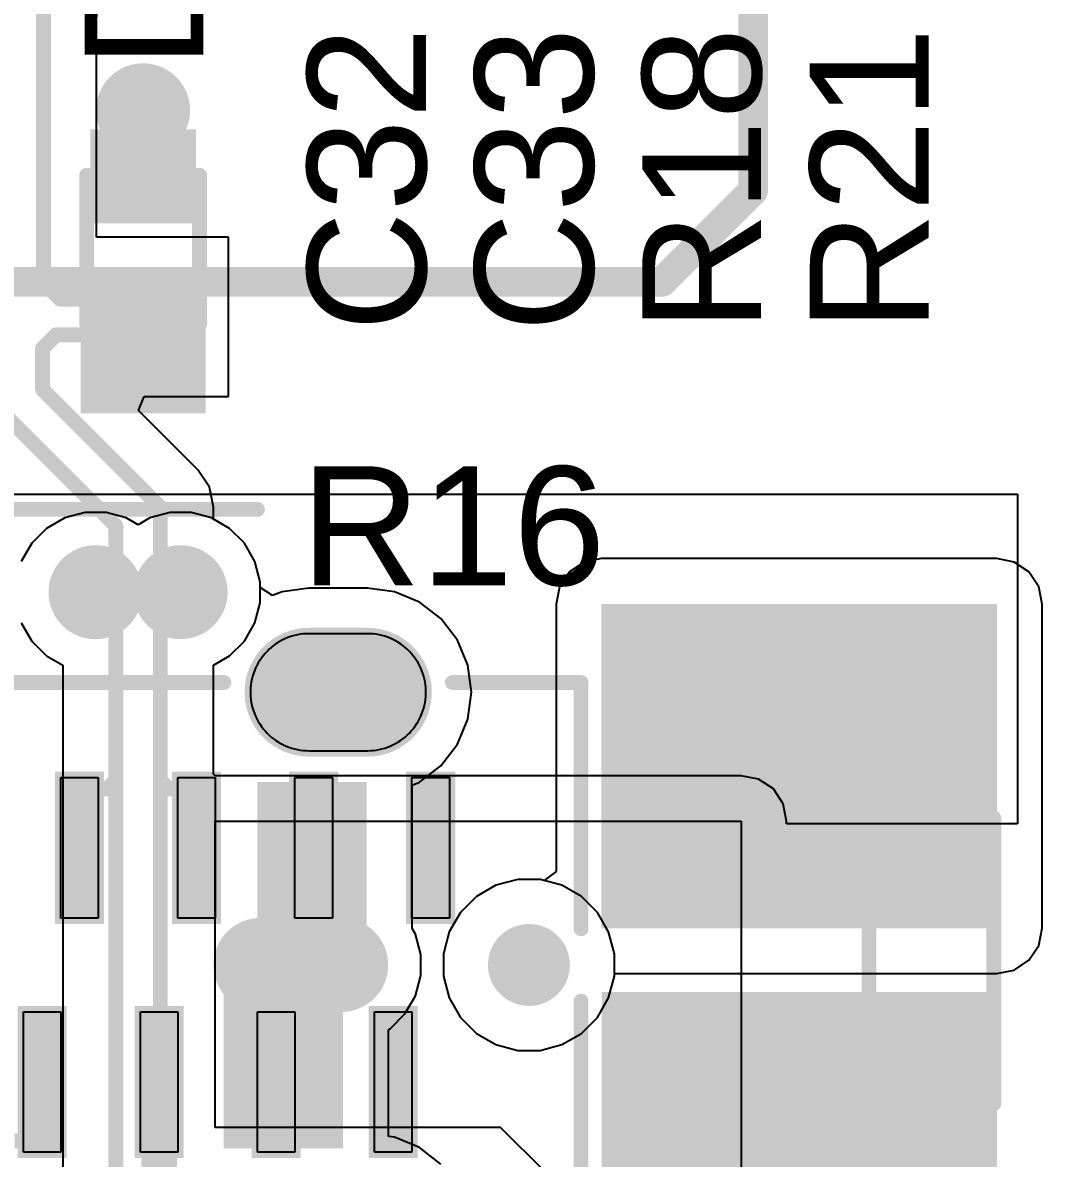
# Model space of a CAD drawing. Header units: millimetres. Extents: x -1.62 to 7.16, y -0.1 to 4.29.
# Drawn here: x 5.7693 to 6.1123, y 0.2456 to 0.6275 of the extents above; entities that cross this region are included whole.
import ezdxf

# ---------------------------------------------------------------- set-up
doc = ezdxf.new("R2010")
doc.units = ezdxf.units.MM
doc.header["$MEASUREMENT"] = 0
for name, color, linetype in [('BottomLayer', 5, 'Continuous'), ('BottomSolder', 6, 'Continuous'), ('MultiLayer', 9, 'Continuous'), ('PadHoleLayer', 156, 'Continuous'), ('TopLayer', 1, 'Continuous'), ('TopOverlay', 2, 'Continuous'), ('TopPaste', 8, 'Continuous'), ('TopSolder', 216, 'Continuous'), ('ViaHoleLayer', 16, 'Continuous')]:
    doc.layers.add(name, color=color, linetype=linetype)
doc.styles.add('Arial', font='', dxfattribs={"height": 0.2})
doc.styles.get('Arial').set_extended_font_data('Arial')

# ---------------------------------------------------------------- blocks, each defined once
blk = doc.blocks.new('R___0603_1')
at = {"layer": 'TopLayer'}
for points in [[(-0.015, 0.0175), (-0.015, -0.0175), (-0.045, -0.0175), (-0.045, 0.0175)], [(0.045, 0.0175), (0.045, -0.0175), (0.015, -0.0175), (0.015, 0.0175)]]:
    blk.add_hatch(color=1, dxfattribs=at).paths.add_polyline_path(points)
at = {"layer": 'TopPaste'}
for points in [[(-0.015, 0.0175), (-0.015, -0.0175), (-0.045, -0.0175), (-0.045, 0.0175)], [(0.045, 0.0175), (0.045, -0.0175), (0.015, -0.0175), (0.015, 0.0175)]]:
    blk.add_hatch(color=8, dxfattribs=at).paths.add_polyline_path(points)
at = {"layer": 'TopSolder'}
for points in [[(-0.011, 0.0215), (-0.011, -0.0215), (-0.049, -0.0215), (-0.049, 0.0215)], [(0.049, 0.0215), (0.049, -0.0215), (0.011, -0.0215), (0.011, 0.0215)]]:
    blk.add_hatch(color=216, dxfattribs=at).paths.add_polyline_path(points)
at = {"layer": 'TopOverlay', "const_width": 0.005}
for points in [[(-0.048, 0.021), (-0.048, -0.021)], [(-0.048, 0.021), (0.048, 0.021)], [(0.048, 0.021), (0.048, -0.021)], [(-0.048, -0.021), (0.048, -0.021)]]:
    blk.add_lwpolyline(points, dxfattribs=at)
at = {"layer": 'TopOverlay', "const_width": 0.0025}
for points in [[(-0.04925, 0.021, 1), (-0.04675, 0.021, 1)], [(-0.04925, 0.021, 1), (-0.04675, 0.021, 1)], [(0.04675, 0.021, 1), (0.04925, 0.021, 1)], [(0.04675, 0.021, 1), (0.04925, 0.021, 1)], [(-0.04925, -0.021, 1), (-0.04675, -0.021, 1)], [(-0.04925, -0.021, 1), (-0.04675, -0.021, 1)], [(0.04675, -0.021, 1), (0.04925, -0.021, 1)], [(0.04675, -0.021, 1), (0.04925, -0.021, 1)]]:
    blk.add_lwpolyline(points, format="xyb", close=True, dxfattribs=at)
blk = doc.blocks.new('C___1206_2')
at = {"layer": 'TopLayer'}
for points in [[(-0.08, 0.035), (-0.02, 0.035), (-0.02, -0.035), (-0.08, -0.035)], [(0.02, 0.035), (0.08, 0.035), (0.08, -0.035), (0.02, -0.035)]]:
    blk.add_hatch(color=1, dxfattribs=at).paths.add_polyline_path(points)
at = {"layer": 'TopPaste'}
for points in [[(-0.08, 0.035), (-0.02, 0.035), (-0.02, -0.035), (-0.08, -0.035)], [(0.02, 0.035), (0.08, 0.035), (0.08, -0.035), (0.02, -0.035)]]:
    blk.add_hatch(color=8, dxfattribs=at).paths.add_polyline_path(points)
at = {"layer": 'TopSolder'}
for points in [[(-0.084, 0.039), (-0.016, 0.039), (-0.016, -0.039), (-0.084, -0.039)], [(0.016, 0.039), (0.084, 0.039), (0.084, -0.039), (0.016, -0.039)]]:
    blk.add_hatch(color=216, dxfattribs=at).paths.add_polyline_path(points)
at = {"layer": 'TopOverlay', "const_width": 0.005}
for points in [[(-0.084, 0.039), (-0.084, -0.039)], [(-0.084, 0.039), (-0.024, 0.039)], [(0.024, 0.039), (0.084, 0.039)], [(0.084, 0.039), (0.084, -0.039)], [(-0.084, -0.039), (-0.024, -0.039)], [(0.024, -0.039), (0.084, -0.039)]]:
    blk.add_lwpolyline(points, dxfattribs=at)
at = {"layer": 'TopOverlay', "const_width": 0.0025}
for points in [[(-0.08525, 0.039, 1), (-0.08275, 0.039, 1)], [(-0.08525, 0.039, 1), (-0.08275, 0.039, 1)], [(-0.02525, 0.039, 1), (-0.02275, 0.039, 1)], [(0.02275, 0.039, 1), (0.02525, 0.039, 1)], [(0.08275, 0.039, 1), (0.08525, 0.039, 1)], [(0.08275, 0.039, 1), (0.08525, 0.039, 1)], [(-0.08525, -0.039, 1), (-0.08275, -0.039, 1)], [(-0.08525, -0.039, 1), (-0.08275, -0.039, 1)], [(-0.02525, -0.039, 1), (-0.02275, -0.039, 1)], [(0.02275, -0.039, 1), (0.02525, -0.039, 1)], [(0.08275, -0.039, 1), (0.08525, -0.039, 1)], [(0.08275, -0.039, 1), (0.08525, -0.039, 1)]]:
    blk.add_lwpolyline(points, format="xyb", close=True, dxfattribs=at)
blk = doc.blocks.new('TYPE_C_31_D_07_156')
at = {"layer": 'BottomLayer'}
h = blk.add_hatch(color=5, dxfattribs=at)
edge = h.paths.add_edge_path()
edge.add_arc((0.091732, -0.103151), 0.019685, 180, 360)
edge.add_line((0.111417, -0.103151), (0.111417, -0.083465))
edge.add_arc((0.091732, -0.083465), 0.019685, 0, 180)
edge.add_line((0.072047, -0.083465), (0.072047, -0.103151))
at = {"layer": 'BottomSolder'}
h = blk.add_hatch(color=6, dxfattribs=at)
edge = h.paths.add_edge_path()
edge.add_arc((0.091732, -0.103151), 0.021654, 180, 360)
edge.add_line((0.113386, -0.103151), (0.113386, -0.083465))
edge.add_arc((0.091732, -0.083465), 0.021654, 0, 180)
edge.add_line((0.070078, -0.083465), (0.070078, -0.103151))
h = blk.add_hatch(color=6, dxfattribs=at)
edge = h.paths.add_edge_path()
edge.add_arc((0.000005, -0.15748), 0.004, 0, 360)
at = {"layer": 'MultiLayer'}
h = blk.add_hatch(color=9, dxfattribs=at)
edge = h.paths.add_edge_path()
edge.add_arc((0.091732, -0.103151), 0.019685, 180, 360)
edge.add_line((0.111417, -0.103151), (0.111417, -0.083465))
edge.add_arc((0.091732, -0.083465), 0.019685, 0, 180)
edge.add_line((0.072047, -0.083465), (0.072047, -0.103151))
at = {"layer": 'PadHoleLayer'}
h = blk.add_hatch(color=156, dxfattribs=at)
edge = h.paths.add_edge_path()
edge.add_arc((0.091732, -0.104135), 0.012795, 180, 360)
edge.add_line((0.104527, -0.104135), (0.104527, -0.082481))
edge.add_arc((0.091732, -0.082481), 0.012795, 0, 180)
edge.add_line((0.078937, -0.082481), (0.078937, -0.104135))
h = blk.add_hatch(color=156, dxfattribs=at)
edge = h.paths.add_edge_path()
edge.add_arc((0.000005, -0.15748), 0.01378, 0, 360)
at = {"layer": 'TopLayer'}
for points in [[(-0.062992, 0.012597), (-0.015748, 0.012597), (-0.015748, -0.000001), (-0.062992, -0.000001)], [(0.015748, -0.000001), (0.062992, -0.000001), (0.062992, -0.012599), (0.015748, -0.012599)], [(-0.062992, -0.026773), (-0.015748, -0.026773), (-0.015748, -0.039371), (-0.062992, -0.039371)], [(0.015748, -0.039371), (0.062992, -0.039371), (0.062992, -0.051969), (0.015748, -0.051969)], [(-0.062992, -0.066143), (-0.015748, -0.066143), (-0.015748, -0.078741), (-0.062992, -0.078741)], [(0.015748, -0.078741), (0.062992, -0.078741), (0.062992, -0.091339), (0.015748, -0.091339)], [(-0.062992, -0.105513), (-0.015748, -0.105513), (-0.015748, -0.118111), (-0.062992, -0.118111)], [(0.015748, -0.118111), (0.062992, -0.118111), (0.062992, -0.130709), (0.015748, -0.130709)]]:
    blk.add_hatch(color=1, dxfattribs=at).paths.add_polyline_path(points)
h = blk.add_hatch(color=1, dxfattribs=at)
edge = h.paths.add_edge_path()
edge.add_arc((0.091732, -0.103151), 0.019685, 180, 360)
edge.add_line((0.111417, -0.103151), (0.111417, -0.083465))
edge.add_arc((0.091732, -0.083465), 0.019685, 0, 180)
edge.add_line((0.072047, -0.083465), (0.072047, -0.103151))
at = {"layer": 'TopSolder'}
for points in [[(-0.064961, 0.014566), (-0.013779, 0.014566), (-0.013779, -0.00197), (-0.064961, -0.00197)], [(0.013779, 0.001968), (0.064961, 0.001968), (0.064961, -0.014568), (0.013779, -0.014568)], [(-0.064961, -0.024804), (-0.013779, -0.024804), (-0.013779, -0.04134), (-0.064961, -0.04134)], [(0.013779, -0.037402), (0.064961, -0.037402), (0.064961, -0.053938), (0.013779, -0.053938)], [(-0.064961, -0.064174), (-0.013779, -0.064174), (-0.013779, -0.08071), (-0.064961, -0.08071)], [(0.013779, -0.076772), (0.064961, -0.076772), (0.064961, -0.093308), (0.013779, -0.093308)], [(-0.064961, -0.103544), (-0.013779, -0.103544), (-0.013779, -0.12008), (-0.064961, -0.12008)], [(0.013779, -0.116142), (0.064961, -0.116142), (0.064961, -0.132678), (0.013779, -0.132678)]]:
    blk.add_hatch(color=216, dxfattribs=at).paths.add_polyline_path(points)
h = blk.add_hatch(color=216, dxfattribs=at)
edge = h.paths.add_edge_path()
edge.add_arc((0.091732, -0.103151), 0.021654, 180, 360)
edge.add_line((0.113386, -0.103151), (0.113386, -0.083465))
edge.add_arc((0.091732, -0.083465), 0.021654, 0, 180)
edge.add_line((0.070078, -0.083465), (0.070078, -0.103151))
h = blk.add_hatch(color=216, dxfattribs=at)
edge = h.paths.add_edge_path()
edge.add_arc((0.000005, -0.15748), 0.004, 0, 360)
at = {"layer": 'TopOverlay', "const_width": 0.005}
for points in [[(0.095, 0.054865), (0.095, -0.054867)], [(0.095, -0.131749), (0.095, -0.175001)], [(-0.095, -0.175001), (-0.012178, -0.175001)], [(0.012178, -0.175001), (0.095, -0.175001)]]:
    blk.add_lwpolyline(points, dxfattribs=at)
at = {"layer": 'TopOverlay', "const_width": 0.0025}
for points in [[(0.09375, -0.054867, 1), (0.09625, -0.054867, 1)], [(0.09375, -0.131749, 1), (0.09625, -0.131749, 1)], [(-0.013428, -0.175001, 1), (-0.010928, -0.175001, 1)], [(0.010928, -0.175001, 1), (0.013428, -0.175001, 1)], [(0.09375, -0.175001, 1), (0.09625, -0.175001, 1)], [(0.09375, -0.175001, 1), (0.09625, -0.175001, 1)]]:
    blk.add_lwpolyline(points, format="xyb", close=True, dxfattribs=at)
at = {"layer": 'TopPaste'}
for p, q in [((-0.062992, -0.000001), (-0.062992, 0.012597)), ((-0.062992, 0.012597), (-0.015748, 0.012597)), ((-0.015748, 0.012597), (-0.015748, -0.000001)), ((-0.015748, -0.000001), (-0.062992, -0.000001)), ((0.015748, -0.012599), (0.015748, -0.000001)), ((0.015748, -0.000001), (0.062992, -0.000001)), ((0.062992, -0.000001), (0.062992, -0.012599)), ((0.062992, -0.012599), (0.015748, -0.012599)), ((-0.062992, -0.039371), (-0.062992, -0.026773)), ((-0.062992, -0.026773), (-0.015748, -0.026773)), ((-0.015748, -0.026773), (-0.015748, -0.039371)), ((-0.015748, -0.039371), (-0.062992, -0.039371)), ((0.015748, -0.051969), (0.015748, -0.039371)), ((0.015748, -0.039371), (0.062992, -0.039371)), ((0.062992, -0.039371), (0.062992, -0.051969)), ((0.062992, -0.051969), (0.015748, -0.051969)), ((0.085466, -0.064808), (0.084543, -0.065144)), ((0.086404, -0.064519), (0.085466, -0.064808)), ((0.087355, -0.064277), (0.086404, -0.064519)), ((0.088317, -0.064082), (0.087355, -0.064277)), ((0.089287, -0.063936), (0.088317, -0.064082)), ((0.090264, -0.063838), (0.089287, -0.063936)), ((0.091244, -0.063789), (0.090264, -0.063838)), ((0.092226, -0.063789), (0.091244, -0.063789)), ((0.093206, -0.063838), (0.092226, -0.063789)), ((0.094183, -0.063936), (0.093206, -0.063838)), ((0.095153, -0.064082), (0.094183, -0.063936)), ((0.096115, -0.064277), (0.095153, -0.064082)), ((0.097066, -0.064519), (0.096115, -0.064277)), ((0.098004, -0.064808), (0.097066, -0.064519)), ((0.098927, -0.065144), (0.098004, -0.064808)), ((-0.062992, -0.078741), (-0.062992, -0.066143)), ((-0.062992, -0.066143), (-0.015748, -0.066143)), ((-0.015748, -0.066143), (-0.015748, -0.078741)), ((0.07871, -0.068709), (0.07799, -0.069376)), ((0.079462, -0.068078), (0.07871, -0.068709)), ((0.080244, -0.067485), (0.079462, -0.068078)), ((0.081055, -0.066932), (0.080244, -0.067485)), ((0.081893, -0.06642), (0.081055, -0.066932)), ((0.082754, -0.065951), (0.081893, -0.06642)), ((0.083639, -0.065525), (0.082754, -0.065951)), ((0.084543, -0.065144), (0.083639, -0.065525)), ((0.099831, -0.065525), (0.098927, -0.065144)), ((0.100716, -0.065951), (0.099831, -0.065525)), ((0.101578, -0.06642), (0.100716, -0.065951)), ((0.102415, -0.066932), (0.101578, -0.06642)), ((0.103226, -0.067485), (0.102415, -0.066932)), ((0.104008, -0.068078), (0.103226, -0.067485)), ((0.10476, -0.068709), (0.104008, -0.068078)), ((0.10548, -0.069376), (0.10476, -0.068709)), ((0.07547, -0.072379), (0.074938, -0.073204)), ((0.076043, -0.071582), (0.07547, -0.072379)), ((0.076655, -0.070815), (0.076043, -0.071582)), ((0.077305, -0.070079), (0.076655, -0.070815)), ((0.07799, -0.069376), (0.077305, -0.070079)), ((0.106165, -0.070079), (0.10548, -0.069376)), ((0.106815, -0.070815), (0.106165, -0.070079)), ((0.107427, -0.071582), (0.106815, -0.070815)), ((0.108, -0.072379), (0.107427, -0.071582)), ((0.108532, -0.073204), (0.108, -0.072379)), ((0.073596, -0.075822), (0.073237, -0.076735)), ((0.073999, -0.074927), (0.073596, -0.075822)), ((0.074447, -0.074054), (0.073999, -0.074927)), ((0.074938, -0.073204), (0.074447, -0.074054)), ((0.109023, -0.074054), (0.108532, -0.073204)), ((0.109471, -0.074927), (0.109023, -0.074054)), ((0.109874, -0.075822), (0.109471, -0.074927)), ((0.110233, -0.076735), (0.109874, -0.075822)), ((-0.015748, -0.078741), (-0.062992, -0.078741)), ((0.015748, -0.091339), (0.015748, -0.078741)), ((0.015748, -0.078741), (0.062992, -0.078741)), ((0.062992, -0.078741), (0.062992, -0.091339)), ((0.07244, -0.079567), (0.07227, -0.080534)), ((0.072659, -0.078611), (0.07244, -0.079567)), ((0.072925, -0.077666), (0.072659, -0.078611)), ((0.073237, -0.076735), (0.072925, -0.077666)), ((0.110545, -0.077666), (0.110233, -0.076735)), ((0.110811, -0.078611), (0.110545, -0.077666)), ((0.11103, -0.079567), (0.110811, -0.078611)), ((0.1112, -0.080534), (0.11103, -0.079567)), ((0.072074, -0.082487), (0.07205, -0.083468)), ((0.07205, -0.083468), (0.07205, -0.103153)), ((0.072148, -0.081508), (0.072074, -0.082487)), ((0.07227, -0.080534), (0.072148, -0.081508)), ((0.111322, -0.081508), (0.1112, -0.080534)), ((0.111396, -0.082487), (0.111322, -0.081508)), ((0.11142, -0.083468), (0.111396, -0.082487)), ((0.11142, -0.103153), (0.11142, -0.083468)), ((0.062992, -0.091339), (0.015748, -0.091339)), ((-0.062992, -0.118111), (-0.062992, -0.105513)), ((-0.062992, -0.105513), (-0.015748, -0.105513)), ((-0.015748, -0.105513), (-0.015748, -0.118111)), ((0.07205, -0.103153), (0.072074, -0.104134)), ((0.072074, -0.104134), (0.072148, -0.105113)), ((0.072148, -0.105113), (0.07227, -0.106087)), ((0.07227, -0.106087), (0.07244, -0.107054)), ((0.11103, -0.107054), (0.1112, -0.106087)), ((0.1112, -0.106087), (0.111322, -0.105113)), ((0.111322, -0.105113), (0.111396, -0.104134)), ((0.111396, -0.104134), (0.11142, -0.103153)), ((0.07244, -0.107054), (0.072659, -0.10801)), ((0.072659, -0.10801), (0.072925, -0.108955)), ((0.072925, -0.108955), (0.073237, -0.109886)), ((0.073237, -0.109886), (0.073596, -0.110799)), ((0.109874, -0.110799), (0.110233, -0.109886)), ((0.110233, -0.109886), (0.110545, -0.108955)), ((0.110545, -0.108955), (0.110811, -0.10801)), ((0.110811, -0.10801), (0.11103, -0.107054)), ((0.073596, -0.110799), (0.073999, -0.111694)), ((0.073999, -0.111694), (0.074447, -0.112567)), ((0.074447, -0.112567), (0.074938, -0.113417)), ((0.074938, -0.113417), (0.07547, -0.114242)), ((0.07547, -0.114242), (0.076043, -0.115039)), ((0.107427, -0.115039), (0.108, -0.114242)), ((0.108, -0.114242), (0.108532, -0.113417)), ((0.108532, -0.113417), (0.109023, -0.112567)), ((0.109023, -0.112567), (0.109471, -0.111694)), ((0.109471, -0.111694), (0.109874, -0.110799)), ((-0.015748, -0.118111), (-0.062992, -0.118111)), ((0.015748, -0.130709), (0.015748, -0.118111)), ((0.015748, -0.118111), (0.062992, -0.118111)), ((0.062992, -0.118111), (0.062992, -0.130709)), ((0.076043, -0.115039), (0.076655, -0.115806)), ((0.076655, -0.115806), (0.077305, -0.116542)), ((0.077305, -0.116542), (0.07799, -0.117245)), ((0.07799, -0.117245), (0.07871, -0.117912)), ((0.07871, -0.117912), (0.079462, -0.118543)), ((0.104008, -0.118543), (0.10476, -0.117912)), ((0.10476, -0.117912), (0.10548, -0.117245)), ((0.10548, -0.117245), (0.106165, -0.116542)), ((0.106165, -0.116542), (0.106815, -0.115806)), ((0.106815, -0.115806), (0.107427, -0.115039)), ((0.079462, -0.118543), (0.080244, -0.119136)), ((0.080244, -0.119136), (0.081055, -0.119689)), ((0.081055, -0.119689), (0.081893, -0.120201)), ((0.081893, -0.120201), (0.082754, -0.12067)), ((0.082754, -0.12067), (0.083639, -0.121096)), ((0.083639, -0.121096), (0.084543, -0.121477)), ((0.084543, -0.121477), (0.085466, -0.121813)), ((0.085466, -0.121813), (0.086404, -0.122102)), ((0.086404, -0.122102), (0.087355, -0.122344)), ((0.096115, -0.122344), (0.097066, -0.122102)), ((0.097066, -0.122102), (0.098004, -0.121813)), ((0.098004, -0.121813), (0.098927, -0.121477)), ((0.098927, -0.121477), (0.099831, -0.121096)), ((0.099831, -0.121096), (0.100716, -0.12067)), ((0.100716, -0.12067), (0.101578, -0.120201)), ((0.101578, -0.120201), (0.102415, -0.119689)), ((0.102415, -0.119689), (0.103226, -0.119136)), ((0.103226, -0.119136), (0.104008, -0.118543)), ((0.087355, -0.122344), (0.088317, -0.122539)), ((0.088317, -0.122539), (0.089287, -0.122685)), ((0.089287, -0.122685), (0.090264, -0.122783)), ((0.090264, -0.122783), (0.091244, -0.122832)), ((0.091244, -0.122832), (0.092226, -0.122832)), ((0.092226, -0.122832), (0.093206, -0.122783)), ((0.093206, -0.122783), (0.094183, -0.122685)), ((0.094183, -0.122685), (0.095153, -0.122539)), ((0.095153, -0.122539), (0.096115, -0.122344)), ((0.062992, -0.130709), (0.015748, -0.130709))]:
    blk.add_line(p, q, dxfattribs=at)
blk = doc.blocks.new('SOD_523_163')
at = {"layer": 'TopLayer'}
for points in [[(-0.03543, 0.01378), (-0.01181, 0.01378), (-0.01181, -0.01378), (-0.03543, -0.01378)], [(0.01181, 0.01378), (0.03543, 0.01378), (0.03543, -0.01378), (0.01181, -0.01378)]]:
    blk.add_hatch(color=1, dxfattribs=at).paths.add_polyline_path(points)
at = {"layer": 'TopOverlay'}
for points in [[(0.026, 0.014), (0.056, 0.014), (0.056, 0.021), (0.026, 0.021)], [(0.037, -0.015), (0.056, -0.015), (0.056, 0.015), (0.037, 0.015)], [(0.026, -0.021), (0.056, -0.021), (0.056, -0.014), (0.026, -0.014)]]:
    blk.add_hatch(color=2, dxfattribs=at).paths.add_polyline_path(points)
at = {"layer": 'TopPaste'}
for points in [[(-0.03543, 0.01378), (-0.01181, 0.01378), (-0.01181, -0.01378), (-0.03543, -0.01378)], [(0.01181, 0.01378), (0.03543, 0.01378), (0.03543, -0.01378), (0.01181, -0.01378)]]:
    blk.add_hatch(color=8, dxfattribs=at).paths.add_polyline_path(points)
at = {"layer": 'TopSolder'}
for points in [[(-0.03943, 0.01778), (-0.00781, 0.01778), (-0.00781, -0.01778), (-0.03943, -0.01778)], [(0.00781, 0.01778), (0.03943, 0.01778), (0.03943, -0.01778), (0.00781, -0.01778)]]:
    blk.add_hatch(color=216, dxfattribs=at).paths.add_polyline_path(points)
at = {"layer": 'TopOverlay', "const_width": 0.005}
for points in [[(0.026, 0.019), (-0.024, 0.019)], [(-0.024, 0.017), (-0.024, 0.01897)], [(-0.024, -0.01897), (-0.024, -0.017)], [(0.026, -0.019), (-0.024, -0.019)]]:
    blk.add_lwpolyline(points, dxfattribs=at)
at = {"layer": 'TopOverlay', "const_width": 0.0025}
for points in [[(-0.02525, 0.019, 1), (-0.02275, 0.019, 1)], [(-0.02525, 0.01897, 1), (-0.02275, 0.01897, 1)], [(-0.02525, 0.017, 1), (-0.02275, 0.017, 1)], [(0.02475, 0.019, 1), (0.02725, 0.019, 1)], [(-0.02525, -0.017, 1), (-0.02275, -0.017, 1)], [(-0.02525, -0.01897, 1), (-0.02275, -0.01897, 1)], [(-0.02525, -0.019, 1), (-0.02275, -0.019, 1)], [(0.02475, -0.019, 1), (0.02725, -0.019, 1)]]:
    blk.add_lwpolyline(points, format="xyb", close=True, dxfattribs=at)

msp = doc.modelspace()

# ---------------------------------------------------------------- hatches: boundary and pattern name
at = {"layer": 'BottomLayer'}
h = msp.add_hatch(color=5, dxfattribs=at)
edge = h.paths.add_edge_path()
edge.add_arc((5.80977, 0.59807), 0.01181, 0, 360)
h = msp.add_hatch(color=5, dxfattribs=at)
edge = h.paths.add_edge_path()
edge.add_arc((5.79378, 0.436), 0.01181, 0, 360)
h = msp.add_hatch(color=5, dxfattribs=at)
edge = h.paths.add_edge_path()
edge.add_arc((5.8224, 0.436), 0.01181, 0, 360)
h = msp.add_hatch(color=5, dxfattribs=at)
edge = h.paths.add_edge_path()
edge.add_arc((5.985, 0.409), 0.01181, 0, 360)
h = msp.add_hatch(color=5, dxfattribs=at)
edge = h.paths.add_edge_path()
edge.add_arc((6.03, 0.409), 0.01181, 0, 360)
h = msp.add_hatch(color=5, dxfattribs=at)
edge = h.paths.add_edge_path()
edge.add_arc((6.07351, 0.3787), 0.01181, 0, 360)
h = msp.add_hatch(color=5, dxfattribs=at)
edge = h.paths.add_edge_path()
edge.add_arc((5.84925, 0.31063), 0.01181, 0, 360)
h = msp.add_hatch(color=5, dxfattribs=at)
edge = h.paths.add_edge_path()
edge.add_arc((5.87642, 0.31063), 0.01181, 0, 360)
at = {"layer": 'BottomSolder'}
h = msp.add_hatch(color=6, dxfattribs=at)
edge = h.paths.add_edge_path()
edge.add_arc((5.80977, 0.59807), 0.01581, 0, 360)
h = msp.add_hatch(color=6, dxfattribs=at)
edge = h.paths.add_edge_path()
edge.add_arc((5.79378, 0.436), 0.01581, 0, 360)
h = msp.add_hatch(color=6, dxfattribs=at)
edge = h.paths.add_edge_path()
edge.add_arc((5.8224, 0.436), 0.01581, 0, 360)
h = msp.add_hatch(color=6, dxfattribs=at)
edge = h.paths.add_edge_path()
edge.add_arc((5.985, 0.409), 0.01581, 0, 360)
h = msp.add_hatch(color=6, dxfattribs=at)
edge = h.paths.add_edge_path()
edge.add_arc((6.03, 0.409), 0.01581, 0, 360)
h = msp.add_hatch(color=6, dxfattribs=at)
edge = h.paths.add_edge_path()
edge.add_arc((6.07351, 0.3787), 0.01581, 0, 360)
h = msp.add_hatch(color=6, dxfattribs=at)
edge = h.paths.add_edge_path()
edge.add_arc((5.84925, 0.31063), 0.01581, 0, 360)
h = msp.add_hatch(color=6, dxfattribs=at)
edge = h.paths.add_edge_path()
edge.add_arc((5.87642, 0.31063), 0.01581, 0, 360)
at = {"layer": 'TopLayer'}
h = msp.add_hatch(color=1, dxfattribs=at)
edge = h.paths.add_edge_path()
edge.add_arc((5.80977, 0.59807), 0.01181, 0, 360)
for points in [[(5.82166, 0.57583), (5.82166, 0.59807), (5.79791, 0.59807), (5.79791, 0.57583)], [(5.964, 0.323), (6.097, 0.323), (6.097, 0.432), (5.964, 0.432)], [(5.84825, 0.30462), (5.885, 0.30462), (5.885, 0.37219), (5.84825, 0.37219)], [(5.83684, 0.249), (5.877, 0.249), (5.877, 0.31604), (5.83684, 0.31604)], [(5.83684, 0.30335), (5.88159, 0.30335), (5.88159, 0.31604), (5.83684, 0.31604)], [(5.96401, 0.19248), (6.09701, 0.19248), (6.09701, 0.30148), (5.96401, 0.30148)]]:
    msp.add_hatch(color=1, dxfattribs=at).paths.add_polyline_path(points)
h = msp.add_hatch(color=1, dxfattribs=at)
edge = h.paths.add_edge_path()
edge.add_arc((5.79378, 0.436), 0.01181, 0, 360)
h = msp.add_hatch(color=1, dxfattribs=at)
edge = h.paths.add_edge_path()
edge.add_arc((5.8224, 0.436), 0.01181, 0, 360)
h = msp.add_hatch(color=1, dxfattribs=at)
edge = h.paths.add_edge_path()
edge.add_arc((5.985, 0.409), 0.01181, 0, 360)
h = msp.add_hatch(color=1, dxfattribs=at)
edge = h.paths.add_edge_path()
edge.add_arc((6.03, 0.409), 0.01181, 0, 360)
h = msp.add_hatch(color=1, dxfattribs=at)
edge = h.paths.add_edge_path()
edge.add_arc((6.07351, 0.3787), 0.01181, 0, 360)
h = msp.add_hatch(color=1, dxfattribs=at)
edge = h.paths.add_edge_path()
edge.add_arc((5.84925, 0.31063), 0.01181, 0, 360)
h = msp.add_hatch(color=1, dxfattribs=at)
edge = h.paths.add_edge_path()
edge.add_arc((5.87642, 0.31063), 0.01181, 0, 360)
at = {"layer": 'TopSolder'}
h = msp.add_hatch(color=216, dxfattribs=at)
edge = h.paths.add_edge_path()
edge.add_arc((5.80977, 0.59807), 0.01581, 0, 360)
h = msp.add_hatch(color=216, dxfattribs=at)
edge = h.paths.add_edge_path()
edge.add_arc((5.79378, 0.436), 0.01581, 0, 360)
h = msp.add_hatch(color=216, dxfattribs=at)
edge = h.paths.add_edge_path()
edge.add_arc((5.8224, 0.436), 0.01581, 0, 360)
h = msp.add_hatch(color=216, dxfattribs=at)
edge = h.paths.add_edge_path()
edge.add_arc((5.985, 0.409), 0.01581, 0, 360)
h = msp.add_hatch(color=216, dxfattribs=at)
edge = h.paths.add_edge_path()
edge.add_arc((6.03, 0.409), 0.01581, 0, 360)
h = msp.add_hatch(color=216, dxfattribs=at)
edge = h.paths.add_edge_path()
edge.add_arc((6.07351, 0.3787), 0.01581, 0, 360)
h = msp.add_hatch(color=216, dxfattribs=at)
edge = h.paths.add_edge_path()
edge.add_arc((5.84925, 0.31063), 0.01581, 0, 360)
h = msp.add_hatch(color=216, dxfattribs=at)
edge = h.paths.add_edge_path()
edge.add_arc((5.87642, 0.31063), 0.01581, 0, 360)
at = {"layer": 'ViaHoleLayer'}
h = msp.add_hatch(color=16, dxfattribs=at)
edge = h.paths.add_edge_path()
edge.add_arc((5.80977, 0.59807), 0.00591, 0, 360)
h = msp.add_hatch(color=16, dxfattribs=at)
edge = h.paths.add_edge_path()
edge.add_arc((5.79378, 0.436), 0.00591, 0, 360)
h = msp.add_hatch(color=16, dxfattribs=at)
edge = h.paths.add_edge_path()
edge.add_arc((5.8224, 0.436), 0.00591, 0, 360)
h = msp.add_hatch(color=16, dxfattribs=at)
edge = h.paths.add_edge_path()
edge.add_arc((5.985, 0.409), 0.00591, 0, 360)
h = msp.add_hatch(color=16, dxfattribs=at)
edge = h.paths.add_edge_path()
edge.add_arc((6.03, 0.409), 0.00591, 0, 360)
h = msp.add_hatch(color=16, dxfattribs=at)
edge = h.paths.add_edge_path()
edge.add_arc((6.07351, 0.3787), 0.00591, 0, 360)
h = msp.add_hatch(color=16, dxfattribs=at)
edge = h.paths.add_edge_path()
edge.add_arc((5.84925, 0.31063), 0.00591, 0, 360)
h = msp.add_hatch(color=16, dxfattribs=at)
edge = h.paths.add_edge_path()
edge.add_arc((5.87642, 0.31063), 0.00591, 0, 360)

# ---------------------------------------------------------------- linework, layer by layer
at = {"layer": 'BottomLayer'}
for p, q in [((5.70266, 0.469), (6.104, 0.469)), ((6.104, 0.469), (6.104, 0.35814)), ((5.79025, 0.46281), (5.78343, 0.46098)), ((5.79731, 0.46281), (5.79025, 0.46281)), ((5.80413, 0.46098), (5.79731, 0.46281)), ((5.81887, 0.46281), (5.81206, 0.46098)), ((5.82593, 0.46281), (5.81887, 0.46281)), ((5.83275, 0.46098), (5.82593, 0.46281)), ((5.78343, 0.46098), (5.77732, 0.45745)), ((5.80809, 0.4587), (5.80413, 0.46098)), ((5.81206, 0.46098), (5.80809, 0.4587)), ((5.83887, 0.45745), (5.83275, 0.46098)), ((5.77732, 0.45745), (5.77233, 0.45246)), ((5.84386, 0.45246), (5.83887, 0.45745)), ((5.77233, 0.45246), (5.7688, 0.44635)), ((5.84739, 0.44635), (5.84386, 0.45246)), ((5.84922, 0.43953), (5.84739, 0.44635)), ((5.84922, 0.43247), (5.84922, 0.43953)), ((5.84739, 0.42565), (5.84922, 0.43247)), ((5.7688, 0.42565), (5.77233, 0.41954)), ((5.84386, 0.41954), (5.84739, 0.42565)), ((5.77233, 0.41954), (5.77732, 0.41455)), ((5.83887, 0.41455), (5.84386, 0.41954)), ((5.77732, 0.41455), (5.78275, 0.41141)), ((5.83344, 0.41141), (5.83887, 0.41455)), ((5.78275, 0.41141), (5.78275, 0.2143)), ((5.83344, 0.37476), (5.83344, 0.41141)), ((5.834, 0.37429), (5.83344, 0.37476)), ((6.011, 0.37429), (5.834, 0.37429)), ((6.01685, 0.37313), (6.011, 0.37429)), ((6.02181, 0.36981), (6.01685, 0.37313)), ((6.02513, 0.36485), (6.02181, 0.36981)), ((6.02629, 0.359), (6.02513, 0.36485)), ((5.834, 0.256), (5.834, 0.359)), ((5.834, 0.359), (6.011, 0.359)), ((6.011, 0.359), (6.011, 0.107)), ((6.02629, 0.35814), (6.02629, 0.359)), ((6.104, 0.35814), (6.02629, 0.35814)), ((5.92848, 0.33745), (5.92192, 0.33366)), ((5.9358, 0.33942), (5.92848, 0.33745)), ((5.94338, 0.33942), (5.9358, 0.33942)), ((5.9507, 0.33745), (5.94338, 0.33942)), ((5.95726, 0.33366), (5.9507, 0.33745)), ((5.92192, 0.33366), (5.91656, 0.32831)), ((5.96262, 0.32831), (5.95726, 0.33366)), ((5.91656, 0.32831), (5.91277, 0.32174)), ((5.96641, 0.32174), (5.96262, 0.32831)), ((5.91277, 0.32174), (5.91081, 0.31442)), ((5.96837, 0.31442), (5.96641, 0.32174)), ((5.91081, 0.31442), (5.91081, 0.30685)), ((5.96837, 0.30685), (5.96837, 0.31442)), ((5.91081, 0.30685), (5.91277, 0.29953)), ((5.96641, 0.29953), (5.96837, 0.30685)), ((5.91277, 0.29953), (5.91656, 0.29296)), ((5.96262, 0.29296), (5.96641, 0.29953)), ((5.91656, 0.29296), (5.92192, 0.28761)), ((5.95726, 0.28761), (5.96262, 0.29296)), ((5.92192, 0.28761), (5.92848, 0.28382)), ((5.9507, 0.28382), (5.95726, 0.28761)), ((5.92848, 0.28382), (5.9358, 0.28186)), ((5.94338, 0.28186), (5.9507, 0.28382)), ((5.9358, 0.28186), (5.94338, 0.28186)), ((5.93, 0.256), (5.834, 0.256)), ((5.945, 0.241), (5.93, 0.256))]:
    msp.add_line(p, q, dxfattribs=at)
for points, const_width in [([(6.01501, 0.57101), (6.01501, 0.67176)], 0.01), ([(5.9844, 0.5404), (6.01501, 0.57101)], 0.01), ([(5.60901, 0.5404), (5.9844, 0.5404)], 0.01), ([(5.79378, 0.43096), (5.79378, 0.436)], 0.005), ([(5.8224, 0.43096), (5.8224, 0.436)], 0.005), ([(5.79378, 0.43096), (5.80059, 0.42415)], 0.005), ([(5.81559, 0.42415), (5.8224, 0.43096)], 0.005), ([(5.80059, 0.16223), (5.80059, 0.42415)], 0.005), ([(5.81559, 0.15601), (5.81559, 0.42415)], 0.005)]:
    msp.add_lwpolyline(points, dxfattribs=dict(at, const_width=const_width))
for points, const_width in [([(6.01251, 0.57101, 1), (6.01751, 0.57101, 1)], 0.005), ([(6.01251, 0.57101, 1), (6.01751, 0.57101, 1)], 0.005), ([(5.9819, 0.5404, 1), (5.9869, 0.5404, 1)], 0.005), ([(5.9819, 0.5404, 1), (5.9869, 0.5404, 1)], 0.005), ([(5.79253, 0.436, 1), (5.79503, 0.436, 1)], 0.0025), ([(5.82115, 0.436, 1), (5.82365, 0.436, 1)], 0.0025), ([(5.79253, 0.43096, 1), (5.79503, 0.43096, 1)], 0.0025), ([(5.79253, 0.43096, 1), (5.79503, 0.43096, 1)], 0.0025), ([(5.82115, 0.43096, 1), (5.82365, 0.43096, 1)], 0.0025), ([(5.82115, 0.43096, 1), (5.82365, 0.43096, 1)], 0.0025), ([(5.79934, 0.42415, 1), (5.80184, 0.42415, 1)], 0.0025), ([(5.79934, 0.42415, 1), (5.80184, 0.42415, 1)], 0.0025), ([(5.81434, 0.42415, 1), (5.81684, 0.42415, 1)], 0.0025), ([(5.81434, 0.42415, 1), (5.81684, 0.42415, 1)], 0.0025)]:
    msp.add_lwpolyline(points, format="xyb", close=True, dxfattribs=dict(at, const_width=const_width))
at = {"layer": 'TopLayer'}
for p, q in [((5.7941, 0.5554), (5.7941, 0.7203)), ((5.83856, 0.5554), (5.7941, 0.5554)), ((5.83856, 0.50177), (5.83856, 0.5554)), ((5.80822, 0.49716), (5.81014, 0.50177)), ((5.81014, 0.50177), (5.83856, 0.50177)), ((5.82821, 0.47717), (5.80822, 0.49716)), ((5.83208, 0.47138), (5.82821, 0.47717)), ((5.83344, 0.46455), (5.83208, 0.47138)), ((5.83344, 0.46059), (5.83344, 0.46455)), ((5.83344, 0.46455), (5.83344, 0.46455)), ((5.83887, 0.45745), (5.83344, 0.46059)), ((5.84386, 0.45246), (5.83887, 0.45745)), ((5.84739, 0.44635), (5.84386, 0.45246)), ((5.964, 0.44729), (5.95815, 0.44613)), ((6.097, 0.44729), (5.964, 0.44729)), ((6.10285, 0.44613), (6.097, 0.44729)), ((5.84922, 0.43953), (5.84739, 0.44635)), ((5.95815, 0.44613), (5.95319, 0.44281)), ((6.10781, 0.44281), (6.10285, 0.44613)), ((5.84922, 0.43763), (5.84922, 0.43953)), ((5.95319, 0.44281), (5.94987, 0.43785)), ((6.11113, 0.43785), (6.10781, 0.44281)), ((5.85337, 0.43485), (5.84922, 0.43763)), ((5.85652, 0.43615), (5.85337, 0.43485)), ((5.86557, 0.43735), (5.85652, 0.43615)), ((5.88526, 0.43735), (5.86557, 0.43735)), ((5.89431, 0.43615), (5.88526, 0.43735)), ((5.90275, 0.43266), (5.89431, 0.43615)), ((5.94987, 0.43785), (5.94871, 0.432)), ((6.11229, 0.432), (6.11113, 0.43785)), ((5.91, 0.4271), (5.90275, 0.43266)), ((5.94871, 0.432), (5.94871, 0.34209)), ((6.11229, 0.323), (6.11229, 0.432)), ((5.91556, 0.41985), (5.91, 0.4271)), ((5.91905, 0.41142), (5.91556, 0.41985)), ((5.92024, 0.40236), (5.91905, 0.41142)), ((5.91905, 0.39331), (5.92024, 0.40236)), ((5.91556, 0.38487), (5.91905, 0.39331)), ((5.91, 0.37762), (5.91556, 0.38487)), ((5.90275, 0.37206), (5.91, 0.37762)), ((5.90029, 0.37105), (5.90275, 0.37206)), ((5.90029, 0.3229), (5.90029, 0.37105)), ((5.94871, 0.34209), (5.94474, 0.33905)), ((5.92848, 0.33745), (5.92192, 0.33366)), ((5.9358, 0.33942), (5.92848, 0.33745)), ((5.94338, 0.33942), (5.9358, 0.33942)), ((5.94474, 0.33905), (5.94338, 0.33942)), ((5.92192, 0.33366), (5.91656, 0.32831)), ((5.91656, 0.32831), (5.91277, 0.32174)), ((5.9014, 0.32098), (5.90029, 0.3229)), ((5.90323, 0.31416), (5.9014, 0.32098)), ((5.91277, 0.32174), (5.91081, 0.31442)), ((6.11113, 0.31715), (6.11229, 0.323)), ((6.10781, 0.31219), (6.11113, 0.31715)), ((5.90323, 0.30711), (5.90323, 0.31416)), ((5.91081, 0.31442), (5.91081, 0.30685)), ((6.10285, 0.30887), (6.10781, 0.31219)), ((5.9014, 0.30029), (5.90323, 0.30711)), ((5.91081, 0.30685), (5.91277, 0.29953)), ((5.96641, 0.29953), (5.96837, 0.30685)), ((5.96837, 0.30685), (5.96837, 0.30771)), ((5.96837, 0.30771), (6.097, 0.30771)), ((6.097, 0.30771), (6.10285, 0.30887)), ((5.89787, 0.29417), (5.9014, 0.30029)), ((5.91277, 0.29953), (5.91656, 0.29296)), ((5.96262, 0.29296), (5.96641, 0.29953)), ((5.89288, 0.28918), (5.89787, 0.29417)), ((5.91656, 0.29296), (5.92192, 0.28761)), ((5.95726, 0.28761), (5.96262, 0.29296)), ((5.89229, 0.28884), (5.89288, 0.28918)), ((5.89229, 0.25296), (5.89229, 0.28884)), ((5.92192, 0.28761), (5.92848, 0.28382)), ((5.9507, 0.28382), (5.95726, 0.28761)), ((5.92848, 0.28382), (5.9358, 0.28186)), ((5.94338, 0.28186), (5.9507, 0.28382)), ((5.9358, 0.28186), (5.94338, 0.28186)), ((5.89431, 0.25269), (5.89229, 0.25296)), ((5.90275, 0.2492), (5.89431, 0.25269)), ((5.91, 0.24364), (5.90275, 0.2492))]:
    msp.add_line(p, q, dxfattribs=at)
for points, const_width in [([(5.77625, 0.54015), (5.77625, 0.75162)], 0.005), ([(5.77625, 0.54015), (5.78185, 0.53456)], 0.005), ([(5.78185, 0.53456), (5.80381, 0.53456)], 0.005), ([(5.80381, 0.53456), (5.80978, 0.52859)], 0.005), ([(5.80373, 0.52254), (5.80978, 0.52859)], 0.005), ([(5.77597, 0.51804), (5.78047, 0.52254)], 0.005), ([(5.78047, 0.52254), (5.80373, 0.52254)], 0.005), ([(5.77597, 0.50417), (5.77597, 0.51804)], 0.005), ([(5.77597, 0.50417), (5.81559, 0.46455)], 0.005), ([(5.76097, 0.49796), (5.80059, 0.45834)], 0.005), ([(5.81559, 0.44785), (5.81559, 0.46455)], 0.005), ([(5.80059, 0.44785), (5.80059, 0.45834)], 0.005), ([(5.79378, 0.44104), (5.80059, 0.44785)], 0.005), ([(5.81559, 0.44785), (5.8224, 0.44104)], 0.005), ([(5.79378, 0.436), (5.79378, 0.44104)], 0.005), ([(5.8224, 0.436), (5.8224, 0.44104)], 0.005), ([(5.79378, 0.43096), (5.79378, 0.436)], 0.005), ([(5.8224, 0.43096), (5.8224, 0.436)], 0.005), ([(5.79378, 0.43096), (5.80059, 0.42415)], 0.005), ([(5.81559, 0.42415), (5.8224, 0.43096)], 0.005), ([(5.80059, 0.37274), (5.80059, 0.42415)], 0.005), ([(5.81559, 0.37274), (5.81559, 0.42415)], 0.005), ([(5.79766, 0.36981), (5.80059, 0.37274)], 0.005), ([(5.81559, 0.37274), (5.81852, 0.36981)], 0.005), ([(5.78841, 0.36601), (5.79221, 0.36981)], 0.005), ([(5.79221, 0.36981), (5.79766, 0.36981)], 0.005), ([(5.81852, 0.36981), (5.82398, 0.36981)], 0.005), ([(5.82398, 0.36981), (5.82778, 0.36601)], 0.005), ([(5.78841, 0.35), (5.78841, 0.36601)], 0.005), ([(5.82778, 0.35), (5.82778, 0.36601)], 0.005), ([(5.81518, 0.172), (5.81518, 0.27126)], 0.012), ([(5.77581, 0.25525), (5.77581, 0.27126)], 0.005), ([(5.77201, 0.25145), (5.77581, 0.25525)], 0.005), ([(5.76655, 0.25145), (5.77201, 0.25145)], 0.005)]:
    msp.add_lwpolyline(points, dxfattribs=dict(at, const_width=const_width))
for points, const_width in [([(5.775, 0.54015, 1), (5.7775, 0.54015, 1)], 0.0025), ([(5.775, 0.54015, 1), (5.7775, 0.54015, 1)], 0.0025), ([(5.7806, 0.53456, 1), (5.7831, 0.53456, 1)], 0.0025), ([(5.7806, 0.53456, 1), (5.7831, 0.53456, 1)], 0.0025), ([(5.80256, 0.53456, 1), (5.80506, 0.53456, 1)], 0.0025), ([(5.80256, 0.53456, 1), (5.80506, 0.53456, 1)], 0.0025), ([(5.80853, 0.52859, 1), (5.81103, 0.52859, 1)], 0.0025), ([(5.80853, 0.52859, 1), (5.81103, 0.52859, 1)], 0.0025), ([(5.77922, 0.52254, 1), (5.78172, 0.52254, 1)], 0.0025), ([(5.77922, 0.52254, 1), (5.78172, 0.52254, 1)], 0.0025), ([(5.80248, 0.52254, 1), (5.80498, 0.52254, 1)], 0.0025), ([(5.80248, 0.52254, 1), (5.80498, 0.52254, 1)], 0.0025), ([(5.77472, 0.51804, 1), (5.77722, 0.51804, 1)], 0.0025), ([(5.77472, 0.51804, 1), (5.77722, 0.51804, 1)], 0.0025), ([(5.77472, 0.50417, 1), (5.77722, 0.50417, 1)], 0.0025), ([(5.77472, 0.50417, 1), (5.77722, 0.50417, 1)], 0.0025), ([(5.81434, 0.46455, 1), (5.81684, 0.46455, 1)], 0.0025), ([(5.81434, 0.46455, 1), (5.81684, 0.46455, 1)], 0.0025), ([(5.79934, 0.45834, 1), (5.80184, 0.45834, 1)], 0.0025), ([(5.79934, 0.45834, 1), (5.80184, 0.45834, 1)], 0.0025), ([(5.79934, 0.44785, 1), (5.80184, 0.44785, 1)], 0.0025), ([(5.79934, 0.44785, 1), (5.80184, 0.44785, 1)], 0.0025), ([(5.81434, 0.44785, 1), (5.81684, 0.44785, 1)], 0.0025), ([(5.81434, 0.44785, 1), (5.81684, 0.44785, 1)], 0.0025), ([(5.79253, 0.44104, 1), (5.79503, 0.44104, 1)], 0.0025), ([(5.79253, 0.44104, 1), (5.79503, 0.44104, 1)], 0.0025), ([(5.82115, 0.44104, 1), (5.82365, 0.44104, 1)], 0.0025), ([(5.82115, 0.44104, 1), (5.82365, 0.44104, 1)], 0.0025), ([(5.79253, 0.436, 1), (5.79503, 0.436, 1)], 0.0025), ([(5.79253, 0.436, 1), (5.79503, 0.436, 1)], 0.0025), ([(5.82115, 0.436, 1), (5.82365, 0.436, 1)], 0.0025), ([(5.82115, 0.436, 1), (5.82365, 0.436, 1)], 0.0025), ([(5.79253, 0.43096, 1), (5.79503, 0.43096, 1)], 0.0025), ([(5.79253, 0.43096, 1), (5.79503, 0.43096, 1)], 0.0025), ([(5.82115, 0.43096, 1), (5.82365, 0.43096, 1)], 0.0025), ([(5.82115, 0.43096, 1), (5.82365, 0.43096, 1)], 0.0025), ([(5.79934, 0.42415, 1), (5.80184, 0.42415, 1)], 0.0025), ([(5.79934, 0.42415, 1), (5.80184, 0.42415, 1)], 0.0025), ([(5.81434, 0.42415, 1), (5.81684, 0.42415, 1)], 0.0025), ([(5.81434, 0.42415, 1), (5.81684, 0.42415, 1)], 0.0025), ([(5.79934, 0.37274, 1), (5.80184, 0.37274, 1)], 0.0025), ([(5.79934, 0.37274, 1), (5.80184, 0.37274, 1)], 0.0025), ([(5.81434, 0.37274, 1), (5.81684, 0.37274, 1)], 0.0025), ([(5.81434, 0.37274, 1), (5.81684, 0.37274, 1)], 0.0025), ([(5.79096, 0.36981, 1), (5.79346, 0.36981, 1)], 0.0025), ([(5.79096, 0.36981, 1), (5.79346, 0.36981, 1)], 0.0025), ([(5.79641, 0.36981, 1), (5.79891, 0.36981, 1)], 0.0025), ([(5.79641, 0.36981, 1), (5.79891, 0.36981, 1)], 0.0025), ([(5.81727, 0.36981, 1), (5.81977, 0.36981, 1)], 0.0025), ([(5.81727, 0.36981, 1), (5.81977, 0.36981, 1)], 0.0025), ([(5.82273, 0.36981, 1), (5.82523, 0.36981, 1)], 0.0025), ([(5.82273, 0.36981, 1), (5.82523, 0.36981, 1)], 0.0025), ([(5.78716, 0.36601, 1), (5.78966, 0.36601, 1)], 0.0025), ([(5.78716, 0.36601, 1), (5.78966, 0.36601, 1)], 0.0025), ([(5.82653, 0.36601, 1), (5.82903, 0.36601, 1)], 0.0025), ([(5.82653, 0.36601, 1), (5.82903, 0.36601, 1)], 0.0025), ([(5.78716, 0.35, 1), (5.78966, 0.35, 1)], 0.0025), ([(5.82653, 0.35, 1), (5.82903, 0.35, 1)], 0.0025), ([(5.81218, 0.27126, 1), (5.81818, 0.27126, 1)], 0.006), ([(5.77456, 0.27126, 1), (5.77706, 0.27126, 1)], 0.0025), ([(5.77456, 0.25525, 1), (5.77706, 0.25525, 1)], 0.0025), ([(5.77456, 0.25525, 1), (5.77706, 0.25525, 1)], 0.0025), ([(5.77076, 0.25145, 1), (5.77326, 0.25145, 1)], 0.0025), ([(5.77076, 0.25145, 1), (5.77326, 0.25145, 1)], 0.0025)]:
    msp.add_lwpolyline(points, format="xyb", close=True, dxfattribs=dict(at, const_width=const_width))
at = {"layer": 'TopOverlay', "const_width": 0.005}
msp.add_lwpolyline([(5.76154, 0.46385), (5.84825, 0.46385)], dxfattribs=at)
at = {"layer": 'TopOverlay', "const_width": 0.0025}
msp.add_lwpolyline([(5.847, 0.46385, 1), (5.8495, 0.46385, 1)], format="xyb", close=True, dxfattribs=at)

# ---------------------------------------------------------------- block references
for name, p, rotation in [('SOD_523_163', (5.80978, 0.55221), 270), ('TYPE_C_31_D_07_156', (5.78211, 0.31063), 90), ('C___1206_2', (6.006, 0.307), 90), ('R___0603_1', (6.075, 0.312), 90)]:
    msp.add_blockref(name, p, dxfattribs=dict(rotation=rotation))

# ---------------------------------------------------------------- texts
at = {"layer": 'TopOverlay', "style": 'Arial'}
for s, p in [('D16', (5.8301, 0.61221)), ('C32', (5.90499, 0.52368)), ('C33', (5.96131, 0.52348)), ('R18', (6.0177, 0.52348)), ('R21', (6.07408, 0.52348))]:
    msp.add_text(s, height=0.04, rotation=90, dxfattribs=at).set_placement(p)
msp.add_text('R16', height=0.04, dxfattribs=at).set_placement((5.86283, 0.43835))

doc.saveas('drawing.dxf')
